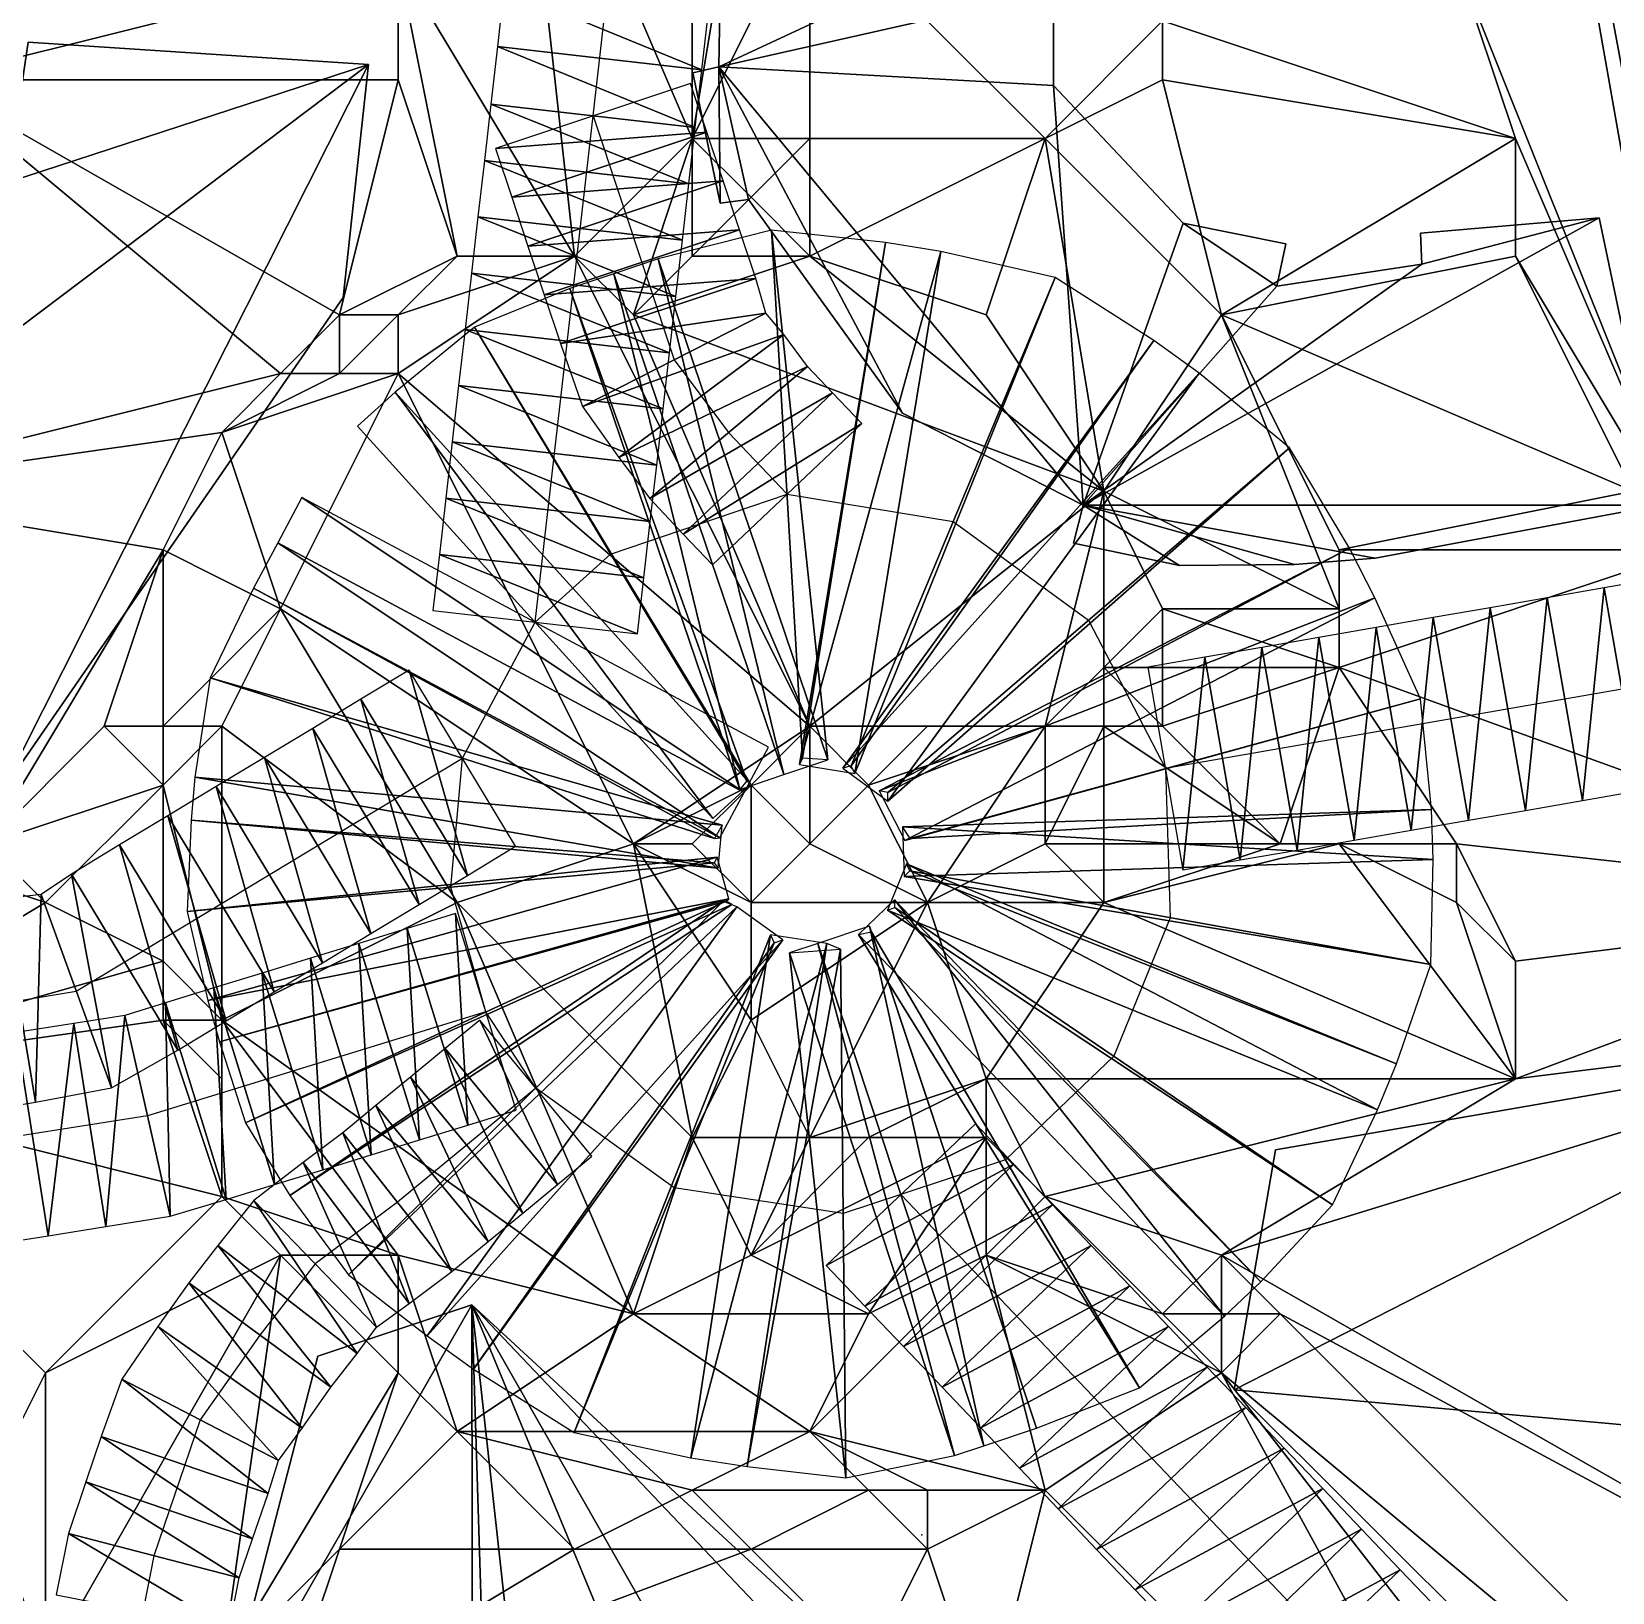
# Model space of a CAD drawing. Header units: metres. Extents: x -1103 to 901, y -902 to 905.
# Drawn here: x -686.5 to -632.7, y 354.5 to 407.6 of the extents above; entities that cross this region are included whole.
import ezdxf

# ---------------------------------------------------------------- set-up
doc = ezdxf.new("R2010")
doc.units = ezdxf.units.M
for name, color, linetype in [('OSM_BUILDING_FOOTPRINTS', 7, 'CONTINUOUS'), ('OSM_BUILDING_ROOFS', 1, 'CONTINUOUS'), ('OSM_BUILDING_WALLS', 8, 'CONTINUOUS'), ('OSM_ROAD_AXES', 2, 'CONTINUOUS'), ('OSM_ROAD_SURFACE', 9, 'CONTINUOUS'), ('OSM_TERRAIN', 3, 'CONTINUOUS'), ('OSM_TREES', 3, 'CONTINUOUS')]:
    doc.layers.add(name, color=color, linetype=linetype)

msp = doc.modelspace()

# ---------------------------------------------------------------- linework, layer by layer
at = {"layer": 'OSM_BUILDING_FOOTPRINTS'}
msp.add_polyline3d([(-651.71, 409.013, 13.197), (-651.71, 405.806, 13.197), (-651.71, 405.806, 13.197), (-647.3, 401.117, 13.197), (-643.807, 400.42, 13.197), (-644.116, 398.971, 13.197), (-639.186, 399.723, 13.197), (-639.23, 400.774, 13.197), (-633.151, 401.305, 13.197), (-631.095, 391.518, 13.197), (-640.767, 389.715, 13.197), (-643.519, 389.505, 13.197), (-647.432, 389.472, 13.197), (-651.036, 390.235, 13.197), (-650.704, 391.518, 13.197), (-656.85, 394.658, 13.197), (-662.09, 401.924, 13.197), (-663.051, 401.802, 13.197), (-663.98, 406.237, 13.197), (-663.096, 406.436, 13.197), (-663.04, 409.776, 13.197)], dxfattribs=at)
for points in [[(-686.585, 407.276, 11.637), (-675.012, 406.513, 11.637), (-675.874, 398.595, 11.637), (-687.469, 381.796, 11.637), (-694.477, 391.838, 11.637), (-687.292, 402.499, 11.637), (-686.585, 407.276, 11.637)], [(-644.16, 369.588, 14.682), (-622.075, 373.414, 14.682), (-619.93, 361.249, 14.682), (-628.032, 359.845, 14.682), (-616.58, 348.432, 14.682), (-624.594, 340.503, 14.682), (-627.988, 343.887, 14.682), (-630.74, 341.233, 14.682), (-635.118, 345.734, 14.682), (-632.432, 348.31, 14.682), (-645.564, 361.415, 14.682), (-644.16, 369.588, 14.682)], [(-676.735, 362.565, 12.139), (-671.496, 364.312, 12.139), (-658.397, 352.214, 12.139), (-659.326, 351.495, 12.139), (-662.476, 348.476, 12.139), (-664.344, 346.983, 12.139), (-670.07, 351.351, 12.139), (-671.054, 350.079, 12.139), (-671.474, 347.281, 12.139), (-680.228, 349.084, 12.139), (-676.735, 362.565, 12.139)]]:
    msp.add_polyline3d(points, close=True, dxfattribs=at)
at = {"layer": 'OSM_BUILDING_ROOFS'}
for points in [[(-635.583, 423.622, 53.062), (-592.141, 402.599, 53.062), (-597.348, 430.634, 53.062)], [(-635.583, 423.622, 53.062), (-630.376, 395.587, 53.062), (-592.141, 402.599, 53.062)], [(-642.303, 416.124, 34.397), (-663.04, 409.776, 34.397), (-663.096, 406.436, 34.397)], [(-651.71, 409.013, 34.397), (-642.303, 416.124, 34.397), (-663.096, 406.436, 34.397)], [(-663.096, 406.436, 34.397), (-651.71, 405.806, 34.397), (-651.71, 409.013, 34.397)], [(-675.012, 406.513, 16.837), (-686.585, 407.276, 16.837), (-687.292, 402.499, 16.837)], [(-675.012, 406.513, 16.837), (-687.292, 402.499, 16.837), (-694.477, 391.838, 16.837)], [(-675.012, 406.513, 16.837), (-694.477, 391.838, 16.837), (-687.469, 381.796, 16.837)], [(-675.012, 406.513, 16.837), (-687.469, 381.796, 16.837), (-675.874, 398.595, 16.837)], [(-663.096, 406.436, 34.397), (-663.98, 406.237, 34.397), (-663.051, 401.802, 34.397)], [(-663.096, 406.436, 34.397), (-663.051, 401.802, 34.397), (-662.09, 401.924, 34.397)], [(-663.096, 406.436, 34.397), (-662.09, 401.924, 34.397), (-656.85, 394.658, 34.397)], [(-663.096, 406.436, 34.397), (-656.85, 394.658, 34.397), (-650.704, 391.518, 34.397)], [(-663.096, 406.436, 34.397), (-650.704, 391.518, 34.397), (-651.71, 405.806, 34.397)], [(-650.704, 391.518, 34.397), (-647.3, 401.117, 34.397), (-651.71, 405.806, 34.397)], [(-650.704, 391.518, 34.397), (-631.095, 391.518, 34.397), (-633.151, 401.305, 34.397)], [(-650.704, 391.518, 34.397), (-633.151, 401.305, 34.397), (-639.186, 399.723, 34.397)], [(-650.704, 391.518, 34.397), (-644.116, 398.971, 34.397), (-647.3, 401.117, 34.397)], [(-644.116, 398.971, 34.397), (-643.807, 400.42, 34.397), (-647.3, 401.117, 34.397)], [(-633.151, 401.305, 34.397), (-639.23, 400.774, 34.397), (-639.186, 399.723, 34.397)], [(-650.704, 391.518, 34.397), (-639.186, 399.723, 34.397), (-644.116, 398.971, 34.397)], [(-650.704, 391.518, 34.397), (-651.036, 390.235, 34.397), (-647.432, 389.472, 34.397)], [(-650.704, 391.518, 34.397), (-647.432, 389.472, 34.397), (-643.519, 389.505, 34.397)], [(-650.704, 391.518, 34.397), (-643.519, 389.505, 34.397), (-640.767, 389.715, 34.397)], [(-650.704, 391.518, 34.397), (-640.767, 389.715, 34.397), (-631.095, 391.518, 34.397)], [(-622.075, 373.414, 24.682), (-644.16, 369.588, 24.682), (-645.564, 361.415, 24.682)], [(-628.032, 359.845, 24.682), (-622.075, 373.414, 24.682), (-645.564, 361.415, 24.682)], [(-671.496, 364.312, 20.539), (-676.735, 362.565, 20.539), (-680.228, 349.084, 20.539)], [(-671.496, 364.312, 20.539), (-680.228, 349.084, 20.539), (-671.474, 347.281, 20.539)], [(-671.496, 364.312, 20.539), (-671.474, 347.281, 20.539), (-671.054, 350.079, 20.539)], [(-671.496, 364.312, 20.539), (-671.054, 350.079, 20.539), (-670.07, 351.351, 20.539)], [(-671.496, 364.312, 20.539), (-670.07, 351.351, 20.539), (-664.344, 346.983, 20.539)], [(-671.496, 364.312, 20.539), (-664.344, 346.983, 20.539), (-662.476, 348.476, 20.539)], [(-671.496, 364.312, 20.539), (-662.476, 348.476, 20.539), (-659.326, 351.495, 20.539)], [(-671.496, 364.312, 20.539), (-659.326, 351.495, 20.539), (-658.397, 352.214, 20.539)], [(-628.032, 359.845, 24.682), (-645.564, 361.415, 24.682), (-632.432, 348.31, 24.682)]]:
    msp.add_3dface(points, dxfattribs=at)
at = {"layer": 'OSM_BUILDING_WALLS'}
for points in [[(-635.583, 423.622, 15.862), (-630.376, 395.587, 15.862), (-630.376, 395.587, 53.062)], [(-635.583, 423.622, 15.862), (-630.376, 395.587, 53.062), (-635.583, 423.622, 53.062)], [(-663.04, 409.776, 13.197), (-663.096, 406.436, 13.197), (-663.096, 406.436, 34.397)], [(-663.04, 409.776, 13.197), (-663.096, 406.436, 34.397), (-663.04, 409.776, 34.397)], [(-651.71, 405.806, 13.197), (-651.71, 409.013, 13.197), (-651.71, 409.013, 34.397)], [(-651.71, 405.806, 13.197), (-651.71, 409.013, 34.397), (-651.71, 405.806, 34.397)], [(-675.012, 406.513, 11.637), (-686.585, 407.276, 11.637), (-686.585, 407.276, 16.837)], [(-675.012, 406.513, 11.637), (-686.585, 407.276, 16.837), (-675.012, 406.513, 16.837)], [(-675.874, 398.595, 11.637), (-675.012, 406.513, 11.637), (-675.012, 406.513, 16.837)], [(-675.874, 398.595, 11.637), (-675.012, 406.513, 16.837), (-675.874, 398.595, 16.837)], [(-663.096, 406.436, 13.197), (-663.98, 406.237, 13.197), (-663.98, 406.237, 34.397)], [(-663.096, 406.436, 13.197), (-663.98, 406.237, 34.397), (-663.096, 406.436, 34.397)], [(-663.98, 406.237, 13.197), (-663.051, 401.802, 13.197), (-663.051, 401.802, 34.397)], [(-663.98, 406.237, 13.197), (-663.051, 401.802, 34.397), (-663.98, 406.237, 34.397)], [(-647.3, 401.117, 13.197), (-651.71, 405.806, 13.197), (-651.71, 405.806, 34.397)], [(-647.3, 401.117, 13.197), (-651.71, 405.806, 34.397), (-647.3, 401.117, 34.397)], [(-663.051, 401.802, 13.197), (-662.09, 401.924, 13.197), (-662.09, 401.924, 34.397)], [(-663.051, 401.802, 13.197), (-662.09, 401.924, 34.397), (-663.051, 401.802, 34.397)], [(-662.09, 401.924, 13.197), (-656.85, 394.658, 13.197), (-656.85, 394.658, 34.397)], [(-662.09, 401.924, 13.197), (-656.85, 394.658, 34.397), (-662.09, 401.924, 34.397)], [(-643.807, 400.42, 13.197), (-647.3, 401.117, 13.197), (-647.3, 401.117, 34.397)], [(-643.807, 400.42, 13.197), (-647.3, 401.117, 34.397), (-643.807, 400.42, 34.397)], [(-633.151, 401.305, 13.197), (-639.23, 400.774, 13.197), (-639.23, 400.774, 34.397)], [(-633.151, 401.305, 13.197), (-639.23, 400.774, 34.397), (-633.151, 401.305, 34.397)], [(-631.095, 391.518, 13.197), (-633.151, 401.305, 13.197), (-633.151, 401.305, 34.397)], [(-631.095, 391.518, 13.197), (-633.151, 401.305, 34.397), (-631.095, 391.518, 34.397)], [(-639.23, 400.774, 13.197), (-639.186, 399.723, 13.197), (-639.186, 399.723, 34.397)], [(-639.23, 400.774, 13.197), (-639.186, 399.723, 34.397), (-639.23, 400.774, 34.397)], [(-644.116, 398.971, 13.197), (-643.807, 400.42, 13.197), (-643.807, 400.42, 34.397)], [(-644.116, 398.971, 13.197), (-643.807, 400.42, 34.397), (-644.116, 398.971, 34.397)], [(-639.186, 399.723, 13.197), (-644.116, 398.971, 13.197), (-644.116, 398.971, 34.397)], [(-639.186, 399.723, 13.197), (-644.116, 398.971, 34.397), (-639.186, 399.723, 34.397)], [(-687.469, 381.796, 11.637), (-675.874, 398.595, 11.637), (-675.874, 398.595, 16.837)], [(-687.469, 381.796, 11.637), (-675.874, 398.595, 16.837), (-687.469, 381.796, 16.837)], [(-656.85, 394.658, 13.197), (-650.704, 391.518, 13.197), (-650.704, 391.518, 34.397)], [(-656.85, 394.658, 13.197), (-650.704, 391.518, 34.397), (-656.85, 394.658, 34.397)], [(-650.704, 391.518, 13.197), (-651.036, 390.235, 13.197), (-651.036, 390.235, 34.397)], [(-650.704, 391.518, 13.197), (-651.036, 390.235, 34.397), (-650.704, 391.518, 34.397)], [(-640.767, 389.715, 13.197), (-631.095, 391.518, 13.197), (-631.095, 391.518, 34.397)], [(-640.767, 389.715, 13.197), (-631.095, 391.518, 34.397), (-640.767, 389.715, 34.397)], [(-651.036, 390.235, 13.197), (-647.432, 389.472, 13.197), (-647.432, 389.472, 34.397)], [(-651.036, 390.235, 13.197), (-647.432, 389.472, 34.397), (-651.036, 390.235, 34.397)], [(-647.432, 389.472, 13.197), (-643.519, 389.505, 13.197), (-643.519, 389.505, 34.397)], [(-647.432, 389.472, 13.197), (-643.519, 389.505, 34.397), (-647.432, 389.472, 34.397)], [(-643.519, 389.505, 13.197), (-640.767, 389.715, 13.197), (-640.767, 389.715, 34.397)], [(-643.519, 389.505, 13.197), (-640.767, 389.715, 34.397), (-643.519, 389.505, 34.397)], [(-622.075, 373.414, 14.682), (-644.16, 369.588, 14.682), (-644.16, 369.588, 24.682)], [(-622.075, 373.414, 14.682), (-644.16, 369.588, 24.682), (-622.075, 373.414, 24.682)], [(-644.16, 369.588, 14.682), (-645.564, 361.415, 14.682), (-645.564, 361.415, 24.682)], [(-644.16, 369.588, 14.682), (-645.564, 361.415, 24.682), (-644.16, 369.588, 24.682)], [(-671.496, 364.312, 12.139), (-676.735, 362.565, 12.139), (-676.735, 362.565, 20.539)], [(-671.496, 364.312, 12.139), (-676.735, 362.565, 20.539), (-671.496, 364.312, 20.539)], [(-658.397, 352.214, 12.139), (-671.496, 364.312, 12.139), (-671.496, 364.312, 20.539)], [(-658.397, 352.214, 12.139), (-671.496, 364.312, 20.539), (-658.397, 352.214, 20.539)], [(-676.735, 362.565, 12.139), (-680.228, 349.084, 12.139), (-680.228, 349.084, 20.539)], [(-676.735, 362.565, 12.139), (-680.228, 349.084, 20.539), (-676.735, 362.565, 20.539)], [(-645.564, 361.415, 14.682), (-632.432, 348.31, 14.682), (-632.432, 348.31, 24.682)], [(-645.564, 361.415, 14.682), (-632.432, 348.31, 24.682), (-645.564, 361.415, 24.682)]]:
    msp.add_3dface(points, dxfattribs=at)
at = {"layer": 'OSM_ROAD_AXES'}
for points in [[(-667.373, 404.766, 15.29), (-662.433, 448.073, 16.129), (-657.537, 490.905, 16.972)], [(-457.418, 416.977, 14.011), (-462.193, 414.766, 14.188), (-541.139, 401.118, 17.827), (-647.907, 382.56, 17.765)], [(-669.341, 387.536, 15.357), (-667.373, 404.766, 15.29)], [(-667.373, 404.766, 15.29), (-664.61, 396.472, 15.548), (-662.764, 393.995, 15.593), (-660.774, 391.893, 15.654)], [(-669.341, 387.536, 15.357), (-666.776, 389.858, 15.414), (-660.774, 391.893, 15.654), (-655.126, 390.965, 15.953), (-650.516, 387.614, 16.391), (-647.907, 382.56, 17.765), (-647.741, 377.484, 17.264), (-649.665, 372.773, 17.412), (-653.346, 369.245, 16.897), (-656.905, 368.061, 16.709), (-658.861, 367.42, 16.693), (-664.609, 368.293, 16.604), (-669.318, 371.689, 15.857), (-671.021, 374.276, 15.641), (-672.215, 378.523, 15.418), (-671.817, 382.913, 15.386), (-669.341, 387.536, 15.357)], [(-925.567, 329.097, 16.172), (-911.186, 336.705, 16.479), (-824.524, 351.824, 14.158), (-684.949, 374.984, 13.7), (-671.817, 382.913, 15.386)], [(-671.021, 374.276, 15.641), (-682.528, 370.737, 13.989), (-823.795, 348.496, 14.019), (-900.243, 333.498, 16.967), (-914.856, 318.856, 16.668)], [(-669.318, 371.689, 15.857), (-674.027, 367.807, 15.607), (-676.824, 365.706, 14.908), (-678.703, 363.284, 14.573), (-680.737, 360.397, 14.422), (-682.317, 355.774, 14.185), (-693.945, 296.531, 13.883), (-703.606, 254.474, 17.035), (-705.286, 228.585, 18.562)], [(-546.532, 257.451, 11.098), (-563.577, 274.537, 13.913), (-581.263, 292.253, 16.459), (-633.261, 343.223, 16.981), (-656.905, 368.061, 16.709)]]:
    msp.add_polyline3d(points, dxfattribs=at)
at = {"layer": 'OSM_ROAD_SURFACE'}
for points in [[(-663.671, 406.338, 15.313), (-670.402, 409.1, 15.113), (-670.626, 407.131, 15.031)], [(-663.671, 406.338, 15.313), (-663.447, 408.306, 15.379), (-670.402, 409.1, 15.113)], [(-663.896, 404.369, 15.263), (-670.626, 407.131, 15.031), (-670.851, 405.163, 14.948)], [(-663.896, 404.369, 15.263), (-663.671, 406.338, 15.313), (-670.626, 407.131, 15.031)], [(-670.694, 403.66, 14.996), (-663.5, 404.214, 15.454), (-664.053, 405.872, 15.246)], [(-664.115, 402.455, 15.459), (-670.851, 405.163, 14.948), (-671.069, 403.249, 14.978)], [(-664.115, 402.455, 15.459), (-663.896, 404.369, 15.263), (-670.851, 405.163, 14.948)], [(-670.694, 403.66, 14.996), (-670.141, 402.001, 15.111), (-663.5, 404.214, 15.454)], [(-670.141, 402.001, 15.111), (-662.947, 402.555, 15.603), (-663.5, 404.214, 15.454)], [(-664.333, 400.54, 15.723), (-671.069, 403.249, 14.978), (-671.288, 401.334, 15.031)], [(-664.333, 400.54, 15.723), (-664.115, 402.455, 15.459), (-671.069, 403.249, 14.978)], [(-670.141, 402.001, 15.111), (-669.588, 400.342, 15.227), (-662.947, 402.555, 15.603)], [(-669.588, 400.342, 15.227), (-662.395, 400.896, 15.884), (-662.947, 402.555, 15.603)], [(-664.552, 398.626, 15.678), (-671.288, 401.334, 15.031), (-671.507, 399.42, 15.021)], [(-664.552, 398.626, 15.678), (-664.333, 400.54, 15.723), (-671.288, 401.334, 15.031)], [(-669.588, 400.342, 15.227), (-669.036, 398.683, 15.387), (-662.395, 400.896, 15.884)], [(-669.036, 398.683, 15.387), (-661.842, 399.237, 15.822), (-662.395, 400.896, 15.884)], [(-659.385, 382.861, 16.071), (-661.303, 400.878, 15.885), (-665.164, 399.908, 15.525)], [(-659.385, 382.861, 16.071), (-660.245, 382.909, 15.694), (-661.303, 400.878, 15.885)], [(-660.245, 382.909, 15.694), (-657.431, 400.465, 16.229), (-661.303, 400.878, 15.885)], [(-660.245, 382.909, 15.694), (-660.352, 382.703, 15.713), (-657.431, 400.465, 16.229)], [(-660.352, 382.703, 15.713), (-655.548, 400.155, 16.377), (-657.431, 400.465, 16.229)], [(-660.352, 382.703, 15.713), (-658.469, 382.393, 16.649), (-655.548, 400.155, 16.377)], [(-658.469, 382.393, 16.649), (-651.66, 399.271, 16.718), (-655.548, 400.155, 16.377)], [(-660.885, 382.352, 15.702), (-665.164, 399.908, 15.525), (-666.665, 399.399, 15.454)], [(-660.885, 382.352, 15.702), (-659.385, 382.861, 16.071), (-665.164, 399.908, 15.525)], [(-664.77, 396.711, 15.595), (-671.507, 399.42, 15.021), (-671.725, 397.505, 15.374)], [(-664.77, 396.711, 15.595), (-664.552, 398.626, 15.678), (-671.507, 399.42, 15.021)], [(-669.036, 398.683, 15.387), (-668.483, 397.024, 15.402), (-661.842, 399.237, 15.822)], [(-668.483, 397.024, 15.402), (-661.491, 398.06, 15.814), (-661.842, 399.237, 15.822)], [(-662.386, 381.844, 15.597), (-666.665, 399.399, 15.454), (-668.165, 398.891, 15.393)], [(-662.386, 381.844, 15.597), (-660.885, 382.352, 15.702), (-666.665, 399.399, 15.454)], [(-658.469, 382.393, 16.649), (-658.591, 382.658, 16.516), (-651.66, 399.271, 16.718)], [(-658.591, 382.658, 16.516), (-648.297, 397.127, 16.82), (-651.66, 399.271, 16.718)], [(-662.145, 382.141, 15.58), (-668.165, 398.891, 15.393), (-671.407, 397.576, 15.376)], [(-662.145, 382.141, 15.58), (-662.386, 381.844, 15.597), (-668.165, 398.891, 15.393)], [(-668.483, 397.024, 15.402), (-667.729, 394.883, 15.423), (-661.491, 398.06, 15.814)], [(-667.729, 394.883, 15.423), (-660.88, 397.325, 15.83), (-661.491, 398.06, 15.814)], [(-662.017, 382.026, 15.615), (-671.407, 397.576, 15.376), (-674.1, 395.368, 15.37)], [(-664.989, 394.797, 15.503), (-671.725, 397.505, 15.374), (-671.944, 395.591, 15.385)], [(-664.989, 394.797, 15.503), (-664.77, 396.711, 15.595), (-671.725, 397.505, 15.374)], [(-662.017, 382.026, 15.615), (-662.145, 382.141, 15.58), (-671.407, 397.576, 15.376)], [(-667.729, 394.883, 15.423), (-666.493, 393.142, 15.444), (-660.88, 397.325, 15.83)], [(-666.493, 393.142, 15.444), (-660.081, 396.242, 15.85), (-660.88, 397.325, 15.83)], [(-658.591, 382.658, 16.516), (-658.881, 382.568, 16.394), (-648.297, 397.127, 16.82)], [(-658.881, 382.568, 16.394), (-646.761, 396.01, 16.876), (-648.297, 397.127, 16.82)], [(-666.493, 393.142, 15.444), (-665.447, 391.747, 15.462), (-660.081, 396.242, 15.85)], [(-665.447, 391.747, 15.462), (-659.228, 395.351, 15.877), (-660.081, 396.242, 15.85)], [(-658.881, 382.568, 16.394), (-657.345, 381.451, 17.027), (-646.761, 396.01, 16.876)], [(-657.345, 381.451, 17.027), (-643.688, 393.477, 17.117), (-646.761, 396.01, 16.876)], [(-663.299, 380.865, 15.341), (-674.1, 395.368, 15.37), (-675.382, 394.207, 15.223)], [(-663.299, 380.865, 15.341), (-662.017, 382.026, 15.615), (-674.1, 395.368, 15.37)], [(-665.208, 392.882, 15.456), (-671.944, 395.591, 15.385), (-672.162, 393.676, 15.387)], [(-665.208, 392.882, 15.456), (-664.989, 394.797, 15.503), (-671.944, 395.591, 15.385)], [(-665.447, 391.747, 15.462), (-664.31, 390.537, 15.479), (-659.228, 395.351, 15.877)], [(-664.31, 390.537, 15.479), (-658.233, 394.3, 15.907), (-659.228, 395.351, 15.877)], [(-664.31, 390.537, 15.479), (-663.315, 389.487, 15.494), (-658.233, 394.3, 15.907)], [(-665.426, 390.968, 15.467), (-672.162, 393.676, 15.387), (-672.381, 391.762, 15.385)], [(-665.426, 390.968, 15.467), (-665.208, 392.882, 15.456), (-672.162, 393.676, 15.387)], [(-657.345, 381.451, 17.027), (-657.344, 381.75, 16.984), (-643.688, 393.477, 17.117)], [(-657.344, 381.75, 16.984), (-641.649, 390.057, 17.174), (-643.688, 393.477, 17.117)], [(-662.232, 381.746, 15.557), (-677.274, 391.785, 15.021), (-678.1, 390.245, 15.016)], [(-662.232, 381.746, 15.557), (-661.407, 383.287, 15.528), (-677.274, 391.785, 15.021)], [(-665.645, 389.053, 15.478), (-672.381, 391.762, 15.385), (-672.6, 389.848, 15.397)], [(-665.645, 389.053, 15.478), (-665.426, 390.968, 15.467), (-672.381, 391.762, 15.385)], [(-663.058, 380.205, 15.323), (-678.1, 390.245, 15.016), (-678.925, 388.704, 15.004)], [(-663.058, 380.205, 15.323), (-662.232, 381.746, 15.557), (-678.1, 390.245, 15.016)], [(-665.863, 387.139, 15.467), (-672.6, 389.848, 15.397), (-672.818, 387.933, 15.409)], [(-665.863, 387.139, 15.467), (-665.645, 389.053, 15.478), (-672.6, 389.848, 15.397)], [(-657.344, 381.75, 16.984), (-657.644, 381.801, 16.986), (-641.649, 390.057, 17.174)], [(-657.644, 381.801, 16.986), (-640.78, 388.373, 17.574), (-641.649, 390.057, 17.174)], [(-631.036, 389.045, 17.921), (-632.977, 388.707, 17.929), (-631.778, 381.811, 17.96)], [(-663.242, 380.179, 15.275), (-678.925, 388.704, 15.004), (-680.391, 385.647, 14.937)], [(-663.242, 380.179, 15.275), (-663.058, 380.205, 15.323), (-678.925, 388.704, 15.004)], [(-657.644, 381.801, 16.986), (-656.774, 380.116, 17.199), (-640.78, 388.373, 17.574)], [(-656.774, 380.116, 17.199), (-639.227, 384.937, 17.969), (-640.78, 388.373, 17.574)], [(-634.918, 388.37, 17.936), (-636.859, 388.033, 17.883), (-635.661, 381.136, 17.991)], [(-634.918, 388.37, 17.936), (-635.661, 381.136, 17.991), (-633.719, 381.473, 17.976)], [(-632.977, 388.707, 17.929), (-634.918, 388.37, 17.936), (-633.719, 381.473, 17.976)], [(-632.977, 388.707, 17.929), (-633.719, 381.473, 17.976), (-631.778, 381.811, 17.96)], [(-638.801, 387.695, 17.831), (-640.742, 387.358, 17.779), (-639.543, 380.461, 17.985)], [(-638.801, 387.695, 17.831), (-639.543, 380.461, 17.985), (-637.602, 380.799, 18.007)], [(-636.859, 388.033, 17.883), (-638.801, 387.695, 17.831), (-637.602, 380.799, 18.007)], [(-636.859, 388.033, 17.883), (-637.602, 380.799, 18.007), (-635.661, 381.136, 17.991)], [(-640.742, 387.358, 17.779), (-642.683, 387.02, 17.51), (-641.484, 380.124, 17.935)], [(-640.742, 387.358, 17.779), (-641.484, 380.124, 17.935), (-639.543, 380.461, 17.985)], [(-644.624, 386.683, 17.519), (-646.565, 386.346, 17.648), (-645.367, 379.449, 17.636)], [(-644.624, 386.683, 17.519), (-645.367, 379.449, 17.636), (-643.425, 379.786, 17.501)], [(-642.683, 387.02, 17.51), (-644.624, 386.683, 17.519), (-643.425, 379.786, 17.501)], [(-642.683, 387.02, 17.51), (-643.425, 379.786, 17.501), (-641.484, 380.124, 17.935)], [(-646.565, 386.346, 17.648), (-648.507, 386.008, 17.466), (-647.308, 379.111, 17.598)], [(-646.565, 386.346, 17.648), (-647.308, 379.111, 17.598), (-645.367, 379.449, 17.636)], [(-662.986, 380.638, 15.347), (-680.391, 385.647, 14.937), (-680.913, 382.262, 14.637)], [(-662.986, 380.638, 15.347), (-663.242, 380.179, 15.275), (-680.391, 385.647, 14.937)], [(-671.649, 378.926, 15.463), (-673.626, 385.91, 15.425), (-675.267, 384.918, 15.438)], [(-671.649, 378.926, 15.463), (-670.008, 379.917, 15.448), (-673.626, 385.91, 15.425)], [(-673.291, 377.935, 15.41), (-675.267, 384.918, 15.438), (-676.909, 383.927, 15.313)], [(-673.291, 377.935, 15.41), (-671.649, 378.926, 15.463), (-675.267, 384.918, 15.438)], [(-656.774, 380.116, 17.199), (-656.588, 380.182, 17.185), (-639.227, 384.937, 17.969)], [(-656.588, 380.182, 17.185), (-638.857, 381.162, 18.008), (-639.227, 384.937, 17.969)], [(-674.932, 376.944, 15.345), (-676.909, 383.927, 15.313), (-678.55, 382.936, 15.096)], [(-674.932, 376.944, 15.345), (-673.291, 377.935, 15.41), (-676.909, 383.927, 15.313)], [(-676.573, 375.953, 15.279), (-678.55, 382.936, 15.096), (-680.192, 381.945, 14.955)], [(-676.573, 375.953, 15.279), (-674.932, 376.944, 15.345), (-678.55, 382.936, 15.096)], [(-678.215, 374.961, 15.214), (-680.192, 381.945, 14.955), (-681.833, 380.954, 14.227)], [(-663.119, 379.174, 15.293), (-680.913, 382.262, 14.637), (-681.045, 380.799, 14.598)], [(-663.119, 379.174, 15.293), (-662.986, 380.638, 15.347), (-680.913, 382.262, 14.637)], [(-678.215, 374.961, 15.214), (-676.573, 375.953, 15.279), (-680.192, 381.945, 14.955)], [(-679.856, 373.97, 15.151), (-681.833, 380.954, 14.227), (-683.475, 379.962, 13.976)], [(-679.856, 373.97, 15.151), (-678.215, 374.961, 15.214), (-681.833, 380.954, 14.227)], [(-663.253, 379.349, 15.261), (-681.045, 380.799, 14.598), (-681.177, 377.697, 14.512)], [(-663.253, 379.349, 15.261), (-663.119, 379.174, 15.293), (-681.045, 380.799, 14.598)], [(-656.588, 380.182, 17.185), (-656.847, 380.574, 17.137), (-638.857, 381.162, 18.008)], [(-656.847, 380.574, 17.137), (-638.802, 379.47, 17.782), (-638.857, 381.162, 18.008)], [(-656.847, 380.574, 17.137), (-656.792, 378.882, 17.242), (-638.802, 379.47, 17.782)], [(-681.498, 372.979, 14.166), (-683.475, 379.962, 13.976), (-685.116, 378.971, 13.828)], [(-681.498, 372.979, 14.166), (-679.856, 373.97, 15.151), (-683.475, 379.962, 13.976)], [(-663.153, 379.543, 15.289), (-663.253, 379.349, 15.261), (-681.177, 377.697, 14.512)], [(-663.153, 379.543, 15.289), (-681.177, 377.697, 14.512), (-680.481, 374.672, 14.838)], [(-662.755, 378.128, 15.615), (-663.153, 379.543, 15.289), (-680.481, 374.672, 14.838)], [(-656.715, 379.315, 17.29), (-657.356, 377.745, 17.121), (-640.691, 370.941, 17.506)], [(-656.792, 378.882, 17.242), (-638.883, 375.893, 17.456), (-638.802, 379.47, 17.782)], [(-656.792, 378.882, 17.242), (-656.6, 379.074, 17.318), (-638.883, 375.893, 17.456)], [(-656.6, 379.074, 17.318), (-656.715, 379.315, 17.29), (-640.05, 372.512, 17.504)], [(-656.715, 379.315, 17.29), (-640.691, 370.941, 17.506), (-640.05, 372.512, 17.504)], [(-656.6, 379.074, 17.318), (-640.05, 372.512, 17.504), (-638.883, 375.893, 17.456)], [(-683.748, 371.696, 13.988), (-685.116, 378.971, 13.828), (-686.149, 378.272, 13.716)], [(-683.748, 371.696, 13.988), (-681.498, 372.979, 14.166), (-685.116, 378.971, 13.828)], [(-688.307, 370.879, 13.716), (-686.341, 371.205, 13.833), (-687.487, 378.111, 13.596)], [(-686.341, 371.205, 13.833), (-686.149, 378.272, 13.716), (-687.487, 378.111, 13.596)], [(-686.341, 371.205, 13.833), (-683.748, 371.696, 13.988), (-686.149, 378.272, 13.716)], [(-662.755, 378.128, 15.615), (-680.481, 374.672, 14.838), (-680.083, 373.256, 14.831)], [(-662.848, 378.044, 15.65), (-662.755, 378.128, 15.615), (-680.083, 373.256, 14.831)], [(-662.848, 378.044, 15.65), (-680.083, 373.256, 14.831), (-679.194, 370.508, 14.799)], [(-662.651, 377.929, 15.662), (-662.848, 378.044, 15.65), (-679.194, 370.508, 14.799)], [(-662.948, 378.046, 15.661), (-662.651, 377.929, 15.662), (-677.689, 368.036, 14.841)], [(-662.948, 378.046, 15.661), (-677.689, 368.036, 14.841), (-675.689, 365.331, 15.13)], [(-662.485, 377.857, 15.664), (-662.948, 378.046, 15.661), (-675.689, 365.331, 15.13)], [(-657.119, 378.094, 17.119), (-658.346, 376.918, 17.049), (-645.891, 363.923, 17.037)], [(-657.106, 377.834, 17.174), (-657.119, 378.094, 17.119), (-644.664, 365.099, 17.339)], [(-657.119, 378.094, 17.119), (-645.891, 363.923, 17.037), (-644.664, 365.099, 17.339)], [(-662.651, 377.929, 15.662), (-679.194, 370.508, 14.799), (-677.689, 368.036, 14.841)], [(-662.485, 377.857, 15.664), (-675.689, 365.331, 15.13), (-673.012, 363.256, 15.474)], [(-672.05, 377.622, 15.484), (-673.693, 377.116, 15.403), (-671.636, 370.425, 15.816)], [(-660.916, 376.726, 16.288), (-662.485, 377.857, 15.664), (-673.012, 363.256, 15.474)], [(-672.05, 377.622, 15.484), (-671.636, 370.425, 15.816), (-669.992, 370.931, 15.898)], [(-657.356, 377.745, 17.121), (-657.106, 377.834, 17.174), (-642.223, 367.711, 17.389)], [(-657.356, 377.745, 17.121), (-642.223, 367.711, 17.389), (-640.691, 370.941, 17.506)], [(-657.106, 377.834, 17.174), (-644.664, 365.099, 17.339), (-642.223, 367.711, 17.389)], [(-673.693, 377.116, 15.403), (-675.337, 376.611, 15.33), (-673.28, 369.92, 15.735)], [(-673.693, 377.116, 15.403), (-673.28, 369.92, 15.735), (-671.636, 370.425, 15.816)], [(-661.341, 376.9, 16.101), (-661.208, 376.626, 16.224), (-668.011, 359.961, 15.708)], [(-661.341, 376.9, 16.101), (-668.011, 359.961, 15.708), (-664.046, 359.104, 15.941)], [(-659.425, 376.609, 16.797), (-661.341, 376.9, 16.101), (-664.046, 359.104, 15.941)], [(-657.965, 377.193, 17.09), (-659.732, 376.606, 16.7), (-654.078, 359.517, 16.901)], [(-658.346, 376.918, 17.049), (-657.907, 377.003, 17.164), (-648.784, 361.486, 17.016)], [(-658.346, 376.918, 17.049), (-648.784, 361.486, 17.016), (-645.891, 363.923, 17.037)], [(-657.907, 377.003, 17.164), (-657.965, 377.193, 17.09), (-652.286, 360.113, 16.975)], [(-657.965, 377.193, 17.09), (-654.078, 359.517, 16.901), (-652.286, 360.113, 16.975)], [(-657.907, 377.003, 17.164), (-652.286, 360.113, 16.975), (-648.784, 361.486, 17.016)], [(-675.337, 376.611, 15.33), (-676.981, 376.105, 15.258), (-674.923, 369.414, 15.593)], [(-675.337, 376.611, 15.33), (-674.923, 369.414, 15.593), (-673.28, 369.92, 15.735)], [(-660.916, 376.726, 16.288), (-673.012, 363.256, 15.474), (-671.443, 362.125, 15.561)], [(-661.208, 376.626, 16.224), (-660.916, 376.726, 16.288), (-671.443, 362.125, 15.561)], [(-661.208, 376.626, 16.224), (-671.443, 362.125, 15.561), (-668.011, 359.961, 15.708)], [(-659.425, 376.609, 16.797), (-664.046, 359.104, 15.941), (-662.13, 358.813, 16.08)], [(-658.953, 376.419, 17.003), (-659.425, 376.609, 16.797), (-662.13, 358.813, 16.08)], [(-658.953, 376.419, 17.003), (-662.13, 358.813, 16.08), (-658.77, 358.42, 16.316)], [(-659.732, 376.606, 16.7), (-660.687, 376.293, 16.489), (-655.079, 359.189, 16.855)], [(-660.687, 376.293, 16.489), (-658.953, 376.419, 17.003), (-658.77, 358.42, 16.316)], [(-659.732, 376.606, 16.7), (-655.079, 359.189, 16.855), (-654.078, 359.517, 16.901)], [(-676.981, 376.105, 15.258), (-678.625, 375.599, 15.186), (-676.567, 368.909, 15.33)], [(-676.981, 376.105, 15.258), (-676.567, 368.909, 15.33), (-674.923, 369.414, 15.593)], [(-660.687, 376.293, 16.489), (-658.77, 358.42, 16.316), (-655.079, 359.189, 16.855)], [(-678.625, 375.599, 15.186), (-680.269, 375.094, 15.01), (-678.211, 368.403, 14.744)], [(-678.625, 375.599, 15.186), (-678.211, 368.403, 14.744), (-676.567, 368.909, 15.33)], [(-680.269, 375.094, 15.01), (-681.913, 374.588, 14.088), (-679.855, 367.898, 14.172)], [(-680.269, 375.094, 15.01), (-679.855, 367.898, 14.172), (-678.211, 368.403, 14.744)], [(-681.913, 374.588, 14.088), (-683.299, 374.151, 14.004), (-681.757, 367.323, 14.048)], [(-681.913, 374.588, 14.088), (-681.757, 367.323, 14.048), (-679.855, 367.898, 14.172)], [(-685.034, 373.886, 13.904), (-686.996, 373.577, 13.792), (-685.907, 366.662, 13.847)], [(-685.034, 373.886, 13.904), (-685.907, 366.662, 13.847), (-683.945, 366.971, 13.942)], [(-683.299, 374.151, 14.004), (-685.034, 373.886, 13.904), (-683.945, 366.971, 13.942)], [(-683.299, 374.151, 14.004), (-683.945, 366.971, 13.942), (-681.757, 367.323, 14.048)], [(-671.227, 374.003, 15.689), (-672.404, 373.033, 15.657), (-668.587, 368.403, 16.093)], [(-671.227, 374.003, 15.689), (-668.587, 368.403, 16.093), (-667.41, 369.374, 16.21)], [(-686.996, 373.577, 13.792), (-687.869, 366.353, 13.751), (-685.907, 366.662, 13.847)], [(-672.404, 373.033, 15.657), (-673.581, 372.063, 15.625), (-669.765, 367.433, 16.061)], [(-672.404, 373.033, 15.657), (-669.765, 367.433, 16.061), (-668.587, 368.403, 16.093)], [(-673.581, 372.063, 15.625), (-674.758, 371.092, 15.593), (-670.942, 366.462, 15.961)], [(-673.581, 372.063, 15.625), (-670.942, 366.462, 15.961), (-669.765, 367.433, 16.061)], [(-674.758, 371.092, 15.593), (-675.879, 370.167, 15.506), (-672.175, 365.447, 15.8)], [(-674.758, 371.092, 15.593), (-672.175, 365.447, 15.8), (-670.942, 366.462, 15.961)], [(-653.056, 369.095, 17.063), (-654.37, 370.475, 16.89), (-659.44, 365.648, 16.855)], [(-675.879, 370.167, 15.506), (-677.228, 369.155, 15.17), (-673.624, 364.358, 15.459)], [(-675.879, 370.167, 15.506), (-673.624, 364.358, 15.459), (-672.175, 365.447, 15.8)], [(-677.228, 369.155, 15.17), (-678.91, 367.862, 14.44), (-674.738, 363.549, 14.991)], [(-677.228, 369.155, 15.17), (-674.738, 363.549, 14.991), (-673.624, 364.358, 15.459)], [(-653.056, 369.095, 17.063), (-659.44, 365.648, 16.855), (-658.126, 364.268, 17)], [(-651.743, 367.715, 17.412), (-653.056, 369.095, 17.063), (-658.126, 364.268, 17)], [(-678.91, 367.862, 14.44), (-680.134, 366.334, 14.334), (-675.393, 362.656, 14.79)], [(-678.91, 367.862, 14.44), (-675.393, 362.656, 14.79), (-674.738, 363.549, 14.991)], [(-651.743, 367.715, 17.412), (-658.126, 364.268, 17), (-656.813, 362.888, 16.72)], [(-650.429, 366.335, 17.35), (-651.743, 367.715, 17.412), (-656.813, 362.888, 16.72)], [(-680.134, 366.334, 14.334), (-681.118, 365.064, 14.332), (-676.288, 361.504, 14.684)], [(-680.134, 366.334, 14.334), (-676.288, 361.504, 14.684), (-675.393, 362.656, 14.79)], [(-650.429, 366.335, 17.35), (-656.813, 362.888, 16.72), (-655.499, 361.508, 16.804)], [(-649.116, 364.955, 17.287), (-650.429, 366.335, 17.35), (-655.499, 361.508, 16.804)], [(-681.118, 365.064, 14.332), (-682.172, 363.568, 14.306), (-677.268, 360.112, 14.564)], [(-681.118, 365.064, 14.332), (-677.268, 360.112, 14.564), (-676.288, 361.504, 14.684)], [(-649.116, 364.955, 17.287), (-655.499, 361.508, 16.804), (-654.186, 360.129, 16.887)], [(-647.802, 363.575, 17.189), (-649.116, 364.955, 17.287), (-654.186, 360.129, 16.887)], [(-682.172, 363.568, 14.306), (-683.401, 361.776, 14.189), (-678.072, 359.019, 14.467)], [(-682.172, 363.568, 14.306), (-678.072, 359.019, 14.467), (-677.268, 360.112, 14.564)], [(-647.802, 363.575, 17.189), (-654.186, 360.129, 16.887), (-652.872, 358.749, 16.971)], [(-646.488, 362.195, 17.046), (-647.802, 363.575, 17.189), (-652.872, 358.749, 16.971)], [(-646.488, 362.195, 17.046), (-652.872, 358.749, 16.971), (-651.559, 357.369, 17.013)], [(-645.175, 360.815, 17.058), (-646.488, 362.195, 17.046), (-651.559, 357.369, 17.013)], [(-683.401, 361.776, 14.189), (-684.102, 359.827, 14.137), (-678.425, 357.886, 14.398)], [(-683.401, 361.776, 14.189), (-678.425, 357.886, 14.398), (-678.072, 359.019, 14.467)], [(-645.175, 360.815, 17.058), (-651.559, 357.369, 17.013), (-650.245, 355.989, 17.01)], [(-643.861, 359.435, 17.058), (-645.175, 360.815, 17.058), (-650.245, 355.989, 17.01)], [(-684.102, 359.827, 14.137), (-684.629, 358.286, 14.098), (-678.952, 356.345, 14.3)], [(-684.102, 359.827, 14.137), (-678.952, 356.345, 14.3), (-678.425, 357.886, 14.398)], [(-643.861, 359.435, 17.058), (-650.245, 355.989, 17.01), (-648.931, 354.609, 17.006)], [(-642.548, 358.055, 17.061), (-643.861, 359.435, 17.058), (-648.931, 354.609, 17.006)], [(-684.629, 358.286, 14.098), (-685.22, 356.533, 14.056), (-679.415, 355.016, 14.215)], [(-684.629, 358.286, 14.098), (-679.415, 355.016, 14.215), (-678.952, 356.345, 14.3)], [(-642.548, 358.055, 17.061), (-648.931, 354.609, 17.006), (-647.618, 353.229, 17.003)], [(-641.234, 356.676, 17.063), (-642.548, 358.055, 17.061), (-647.618, 353.229, 17.003)], [(-685.22, 356.533, 14.056), (-685.636, 354.441, 14.04), (-679.749, 353.286, 14.122)], [(-685.22, 356.533, 14.056), (-679.749, 353.286, 14.122), (-679.415, 355.016, 14.215)], [(-641.234, 356.676, 17.063), (-647.618, 353.229, 17.003), (-646.304, 351.849, 16.999)], [(-639.921, 355.296, 17.066), (-641.234, 356.676, 17.063), (-646.304, 351.849, 16.999)], [(-639.921, 355.296, 17.066), (-646.304, 351.849, 16.999), (-644.991, 350.469, 16.996)], [(-638.607, 353.916, 17.068), (-639.921, 355.296, 17.066), (-644.991, 350.469, 16.996)]]:
    msp.add_3dface(points, dxfattribs=at)
at = {"layer": 'OSM_TERRAIN'}
for points in [[(-630, 390, 17.863), (-598, 430, 17.979), (-636, 424, 17.891)], [(-630, 390, 17.863), (-636, 424, 17.891), (-638, 410, 17.021)], [(-668, 400, 15.337), (-670, 418, 15.319), (-674, 410, 14.396)], [(-668, 400, 15.337), (-664, 404, 15.173), (-670, 418, 15.319)], [(-664, 404, 15.173), (-664, 416, 15.32), (-670, 418, 15.319)], [(-664, 404, 15.173), (-660, 412, 17.021), (-662, 416, 15.694)], [(-664, 404, 15.173), (-662, 416, 15.694), (-664, 416, 15.32)], [(-660, 404, 17.021), (-660, 412, 17.021), (-664, 404, 15.173)], [(-660, 404, 17.021), (-652, 404, 17.021), (-660, 412, 17.021)], [(-660, 412, 17.021), (-652, 404, 17.021), (-648, 408, 16.932)], [(-690, 406, 13.573), (-674, 410, 14.396), (-692, 410, 14.449)], [(-690, 406, 13.573), (-674, 406, 13.902), (-674, 410, 14.396)], [(-674, 406, 13.902), (-672, 400, 14.967), (-674, 410, 14.396)], [(-672, 400, 14.967), (-668, 400, 15.337), (-674, 410, 14.396)], [(-636, 404, 17.367), (-638, 410, 17.021), (-648, 408, 16.932)], [(-636, 404, 17.367), (-630, 390, 17.863), (-638, 410, 17.021)], [(-652, 404, 17.021), (-648, 406, 16.71), (-648, 408, 16.932)], [(-648, 406, 16.71), (-636, 404, 17.367), (-648, 408, 16.932)], [(-694, 392, 13.712), (-678, 396, 13.712), (-690, 406, 13.573)], [(-678, 396, 13.712), (-676, 398, 13.752), (-690, 406, 13.573)], [(-690, 406, 13.573), (-676, 398, 13.752), (-674, 406, 13.902)], [(-676, 398, 13.752), (-672, 400, 14.967), (-674, 406, 13.902)], [(-652, 404, 17.021), (-646, 398, 16.996), (-648, 406, 16.71)], [(-646, 398, 16.996), (-636, 404, 17.367), (-648, 406, 16.71)], [(-668, 400, 15.337), (-666, 398, 15.506), (-664, 404, 15.173)], [(-666, 398, 15.506), (-664, 400, 15.895), (-664, 404, 15.173)], [(-664, 400, 15.895), (-662, 402, 15.759), (-664, 404, 15.173)], [(-662, 402, 15.759), (-660, 404, 17.021), (-664, 404, 15.173)], [(-662, 402, 15.759), (-660, 400, 15.895), (-660, 404, 17.021)], [(-660, 400, 15.895), (-654, 398, 16.269), (-652, 404, 17.021)], [(-660, 400, 15.895), (-652, 404, 17.021), (-660, 404, 17.021)], [(-650, 392, 16.269), (-652, 404, 17.021), (-654, 398, 16.269)], [(-650, 392, 16.269), (-646, 398, 16.996), (-652, 404, 17.021)], [(-636, 400, 17.021), (-636, 404, 17.367), (-646, 398, 16.996)], [(-636, 400, 17.021), (-630, 390, 17.863), (-636, 404, 17.367)], [(-664, 400, 15.895), (-660, 400, 15.895), (-662, 402, 15.759)], [(-674, 398, 14.639), (-672, 400, 14.967), (-676, 398, 13.752)], [(-674, 396, 15.316), (-660, 384, 15.506), (-668, 400, 15.337)], [(-674, 396, 15.316), (-668, 400, 15.337), (-674, 398, 14.639)], [(-674, 398, 14.639), (-668, 400, 15.337), (-672, 400, 14.967)], [(-668, 400, 15.337), (-660, 384, 15.506), (-666, 398, 15.506)], [(-666, 398, 15.506), (-650, 392, 16.269), (-660, 400, 15.895)], [(-666, 398, 15.506), (-660, 400, 15.895), (-664, 400, 15.895)], [(-660, 400, 15.895), (-650, 392, 16.269), (-654, 398, 16.269)], [(-632, 392, 17.036), (-636, 400, 17.021), (-646, 398, 16.996)], [(-632, 392, 17.036), (-630, 390, 17.863), (-636, 400, 17.021)], [(-676, 396, 14.563), (-676, 398, 13.752), (-678, 396, 13.712)], [(-676, 396, 14.563), (-674, 396, 15.316), (-674, 398, 14.639)], [(-676, 396, 14.563), (-674, 398, 14.639), (-676, 398, 13.752)], [(-660, 384, 15.506), (-650, 392, 16.269), (-666, 398, 15.506)], [(-650, 392, 16.269), (-642, 388, 17.122), (-646, 398, 16.996)], [(-642, 390, 17.122), (-646, 398, 16.996), (-642, 388, 17.122)], [(-642, 390, 17.122), (-632, 392, 17.036), (-646, 398, 16.996)], [(-680, 394, 13.712), (-678, 396, 13.712), (-694, 392, 13.712)], [(-678, 388, 15.379), (-674, 396, 15.316), (-680, 394, 13.712)], [(-680, 394, 13.712), (-674, 396, 15.316), (-676, 396, 14.563)], [(-680, 394, 13.712), (-676, 396, 14.563), (-678, 396, 13.712)], [(-678, 388, 15.379), (-666, 380, 15.379), (-674, 396, 15.316)], [(-666, 380, 15.379), (-660, 384, 15.506), (-674, 396, 15.316)], [(-694, 392, 13.712), (-682, 390, 13.712), (-680, 394, 13.712)], [(-682, 390, 13.712), (-678, 388, 15.379), (-680, 394, 13.712)], [(-694, 392, 13.712), (-688, 380, 13.467), (-682, 390, 13.712)], [(-652, 384, 16.457), (-650, 392, 16.269), (-660, 384, 15.506)], [(-652, 384, 16.457), (-650, 386, 16.457), (-650, 392, 16.269)], [(-650, 386, 16.457), (-648, 388, 16.642), (-650, 392, 16.269)], [(-648, 388, 16.642), (-642, 388, 17.122), (-650, 392, 16.269)], [(-642, 390, 17.122), (-630, 390, 17.863), (-632, 392, 17.036)], [(-688, 380, 13.467), (-684, 384, 13.765), (-682, 390, 13.712)], [(-684, 384, 13.765), (-682, 384, 14.565), (-682, 390, 13.712)], [(-682, 384, 14.565), (-678, 388, 15.379), (-682, 390, 13.712)], [(-642, 388, 17.122), (-642, 386, 17.923), (-642, 390, 17.122)], [(-642, 386, 17.923), (-630, 390, 17.863), (-642, 390, 17.122)], [(-642, 386, 17.923), (-620, 378, 17.883), (-630, 390, 17.863)], [(-680, 384, 14.962), (-678, 388, 15.379), (-682, 384, 14.565)], [(-672, 378, 15.421), (-678, 388, 15.379), (-680, 384, 14.962)], [(-672, 378, 15.421), (-666, 380, 15.379), (-678, 388, 15.379)], [(-650, 386, 16.457), (-648, 386, 17.747), (-648, 388, 16.642)], [(-648, 386, 17.747), (-642, 386, 17.923), (-648, 388, 16.642)], [(-642, 386, 17.923), (-642, 388, 17.122), (-648, 388, 16.642)], [(-652, 384, 16.457), (-650, 384, 17.734), (-650, 386, 16.457)], [(-650, 384, 17.734), (-648, 384, 17.787), (-650, 386, 16.457)], [(-648, 384, 17.787), (-648, 386, 17.747), (-650, 386, 16.457)], [(-644, 380, 17.822), (-642, 386, 17.923), (-648, 384, 17.787)], [(-648, 384, 17.787), (-642, 386, 17.923), (-648, 386, 17.747)], [(-644, 380, 17.822), (-638, 380, 17.969), (-642, 386, 17.923)], [(-638, 380, 17.969), (-620, 378, 17.883), (-642, 386, 17.923)], [(-688, 380, 13.467), (-682, 382, 14.117), (-684, 384, 13.765)], [(-682, 382, 14.117), (-682, 384, 14.565), (-684, 384, 13.765)], [(-682, 382, 14.117), (-680, 374, 15.091), (-680, 384, 14.962)], [(-682, 382, 14.117), (-680, 384, 14.962), (-682, 384, 14.565)], [(-680, 374, 15.091), (-672, 378, 15.421), (-680, 384, 14.962)], [(-662, 382, 15.571), (-660, 384, 15.506), (-666, 380, 15.379)], [(-662, 382, 15.571), (-660, 380, 16.121), (-660, 384, 15.506)], [(-660, 380, 16.121), (-658, 382, 16.918), (-660, 384, 15.506)], [(-658, 382, 16.918), (-656, 384, 16.269), (-660, 384, 15.506)], [(-656, 384, 16.269), (-652, 384, 16.457), (-660, 384, 15.506)], [(-656, 378, 17.427), (-652, 384, 16.457), (-658, 382, 16.918)], [(-658, 382, 16.918), (-652, 384, 16.457), (-656, 384, 16.269)], [(-656, 378, 17.427), (-652, 380, 16.99), (-652, 384, 16.457)], [(-652, 380, 16.99), (-650, 380, 17.734), (-650, 384, 17.734)], [(-652, 380, 16.99), (-650, 384, 17.734), (-652, 384, 16.457)], [(-650, 380, 17.734), (-644, 380, 17.822), (-650, 384, 17.734)], [(-650, 384, 17.734), (-644, 380, 17.822), (-648, 384, 17.787)], [(-686, 378, 13.683), (-682, 382, 14.117), (-688, 380, 13.467)], [(-686, 378, 13.683), (-682, 376, 13.787), (-682, 382, 14.117)], [(-682, 376, 13.787), (-680, 374, 15.091), (-682, 382, 14.117)], [(-664, 380, 15.026), (-662, 382, 15.571), (-666, 380, 15.379)], [(-662, 378, 15.517), (-662, 382, 15.571), (-664, 380, 15.026)], [(-662, 378, 15.517), (-660, 380, 16.121), (-662, 382, 15.571)], [(-656, 378, 17.427), (-658, 382, 16.918), (-660, 380, 16.121)], [(-696, 372, 13.253), (-686, 378, 13.683), (-692, 380, 13.02)], [(-686, 378, 13.683), (-688, 380, 13.467), (-692, 380, 13.02)], [(-664, 370, 16.697), (-666, 380, 15.379), (-672, 378, 15.421)], [(-664, 370, 16.697), (-662, 374, 16.697), (-666, 380, 15.379)], [(-662, 374, 16.697), (-662, 378, 15.517), (-666, 380, 15.379)], [(-666, 380, 15.379), (-662, 378, 15.517), (-664, 380, 15.026)], [(-662, 378, 15.517), (-656, 378, 17.427), (-660, 380, 16.121)], [(-656, 378, 17.427), (-650, 378, 17.227), (-652, 380, 16.99)], [(-650, 378, 17.227), (-650, 380, 17.734), (-652, 380, 16.99)], [(-650, 378, 17.227), (-636, 372, 17.486), (-642, 380, 17.316)], [(-650, 378, 17.227), (-644, 380, 17.822), (-650, 380, 17.734)], [(-650, 378, 17.227), (-642, 380, 17.316), (-644, 380, 17.822)], [(-642, 380, 17.316), (-638, 380, 17.969), (-644, 380, 17.822)], [(-642, 380, 17.316), (-636, 372, 17.486), (-638, 378, 17.57)], [(-638, 378, 17.57), (-638, 380, 17.969), (-642, 380, 17.316)], [(-636, 376, 17.968), (-638, 380, 17.969), (-638, 378, 17.57)], [(-636, 376, 17.968), (-620, 378, 17.883), (-638, 380, 17.969)], [(-682, 376, 13.787), (-686, 378, 13.683), (-696, 372, 13.253)], [(-666, 364, 16.393), (-672, 378, 15.421), (-680, 374, 15.091)], [(-666, 364, 16.393), (-664, 370, 16.697), (-672, 378, 15.421)], [(-660, 370, 16.974), (-656, 378, 17.427), (-662, 374, 16.697)], [(-662, 374, 16.697), (-656, 378, 17.427), (-662, 378, 15.517)], [(-660, 370, 16.974), (-654, 372, 17.424), (-656, 378, 17.427)], [(-654, 372, 17.424), (-650, 378, 17.227), (-656, 378, 17.427)], [(-654, 372, 17.424), (-636, 372, 17.486), (-650, 378, 17.227)], [(-636, 372, 17.486), (-636, 376, 17.968), (-638, 378, 17.57)], [(-636, 372, 17.486), (-620, 378, 17.883), (-636, 376, 17.968)], [(-636, 372, 17.486), (-620, 374, 17.266), (-620, 378, 17.883)], [(-696, 372, 13.253), (-682, 374, 14.08), (-682, 376, 13.787)], [(-682, 374, 14.08), (-680, 374, 15.091), (-682, 376, 13.787)], [(-680, 368, 14.08), (-682, 374, 14.08), (-696, 372, 13.253)], [(-680, 368, 14.08), (-680, 372, 14.371), (-682, 374, 14.08)], [(-680, 372, 14.371), (-680, 374, 15.091), (-682, 374, 14.08)], [(-680, 368, 14.08), (-680, 374, 15.091), (-680, 372, 14.371)], [(-680, 368, 14.08), (-674, 366, 15.573), (-680, 374, 15.091)], [(-674, 366, 15.573), (-666, 364, 16.393), (-680, 374, 15.091)], [(-664, 370, 16.697), (-660, 370, 16.974), (-662, 374, 16.697)], [(-618, 350, 17.295), (-620, 374, 17.266), (-646, 366, 17.31)], [(-620, 374, 17.266), (-636, 372, 17.486), (-646, 366, 17.31)], [(-688, 358, 13.187), (-686, 362, 13.828), (-696, 372, 13.253)], [(-686, 362, 13.828), (-680, 368, 14.08), (-696, 372, 13.253)], [(-658, 370, 16.646), (-654, 372, 17.424), (-660, 370, 16.974)], [(-658, 370, 16.646), (-654, 370, 16.659), (-654, 372, 17.424)], [(-654, 370, 16.659), (-652, 368, 17.377), (-654, 372, 17.424)], [(-652, 368, 17.377), (-636, 372, 17.486), (-654, 372, 17.424)], [(-652, 368, 17.377), (-646, 366, 17.31), (-636, 372, 17.486)], [(-666, 364, 16.393), (-662, 366, 16.697), (-664, 370, 16.697)], [(-662, 366, 16.697), (-660, 370, 16.974), (-664, 370, 16.697)], [(-658, 364, 16.974), (-654, 370, 16.659), (-662, 366, 16.697)], [(-662, 366, 16.697), (-658, 370, 16.646), (-660, 370, 16.974)], [(-662, 366, 16.697), (-654, 370, 16.659), (-658, 370, 16.646)], [(-658, 364, 16.974), (-654, 366, 16.77), (-654, 370, 16.659)], [(-654, 366, 16.77), (-652, 368, 17.377), (-654, 370, 16.659)], [(-686, 362, 13.828), (-678, 366, 14.712), (-680, 368, 14.08)], [(-678, 366, 14.712), (-674, 366, 15.573), (-680, 368, 14.08)], [(-654, 366, 16.77), (-648, 364, 17.222), (-652, 368, 17.377)], [(-648, 364, 17.222), (-646, 366, 17.31), (-652, 368, 17.377)], [(-686, 352, 13.985), (-678, 366, 14.712), (-686, 362, 13.828)], [(-686, 352, 13.985), (-680, 352, 14.003), (-678, 366, 14.712)], [(-680, 352, 14.003), (-674, 362, 14.801), (-678, 366, 14.712)], [(-674, 362, 14.801), (-674, 366, 15.573), (-678, 366, 14.712)], [(-674, 362, 14.801), (-672, 360, 15.228), (-674, 366, 15.573)], [(-672, 360, 15.228), (-666, 364, 16.393), (-674, 366, 15.573)], [(-666, 364, 16.393), (-658, 364, 16.974), (-662, 366, 16.697)], [(-660, 360, 16.549), (-652, 358, 16.974), (-654, 366, 16.77)], [(-660, 360, 16.549), (-654, 366, 16.77), (-658, 364, 16.974)], [(-652, 358, 16.974), (-646, 362, 17.01), (-654, 366, 16.77)], [(-654, 366, 16.77), (-646, 362, 17.01), (-648, 364, 17.222)], [(-648, 364, 17.222), (-646, 364, 16.974), (-646, 366, 17.31)], [(-644, 364, 17.185), (-618, 350, 17.295), (-646, 366, 17.31)], [(-646, 364, 16.974), (-644, 364, 17.185), (-646, 366, 17.31)], [(-672, 360, 15.228), (-660, 360, 16.549), (-666, 364, 16.393)], [(-660, 360, 16.549), (-658, 364, 16.974), (-666, 364, 16.393)], [(-646, 362, 17.01), (-646, 364, 16.974), (-648, 364, 17.222)], [(-646, 362, 17.01), (-622, 342, 17.143), (-644, 364, 17.185)], [(-646, 362, 17.01), (-644, 364, 17.185), (-646, 364, 16.974)], [(-622, 342, 17.143), (-618, 350, 17.295), (-644, 364, 17.185)], [(-686, 352, 13.985), (-686, 362, 13.828), (-688, 358, 13.187)], [(-676, 356, 15.009), (-674, 362, 14.801), (-680, 352, 14.003)], [(-676, 356, 15.009), (-672, 360, 15.228), (-674, 362, 14.801)], [(-652, 358, 16.974), (-634, 340, 16.98), (-646, 362, 17.01)], [(-634, 340, 16.98), (-632, 344, 16.98), (-646, 362, 17.01)], [(-632, 344, 16.98), (-622, 342, 17.143), (-646, 362, 17.01)], [(-676, 356, 15.009), (-668, 356, 15.036), (-672, 360, 15.228)], [(-668, 356, 15.036), (-664, 358, 15.633), (-672, 360, 15.228)], [(-664, 358, 15.633), (-660, 360, 16.549), (-672, 360, 15.228)], [(-664, 358, 15.633), (-658, 358, 16.236), (-660, 360, 16.549)], [(-658, 358, 16.236), (-656, 358, 16.282), (-660, 360, 16.549)], [(-656, 358, 16.282), (-652, 358, 16.974), (-660, 360, 16.549)], [(-690, 348, 13.074), (-686, 352, 13.985), (-688, 358, 13.187)], [(-668, 356, 15.036), (-662, 356, 15.193), (-664, 358, 15.633)], [(-662, 356, 15.193), (-658, 358, 16.236), (-664, 358, 15.633)], [(-662, 356, 15.193), (-656, 356, 16.376), (-658, 358, 16.236)], [(-656, 356, 16.376), (-656, 358, 16.282), (-658, 358, 16.236)], [(-654, 350, 16.388), (-652, 358, 16.974), (-656, 356, 16.376)], [(-656, 356, 16.376), (-652, 358, 16.974), (-656, 358, 16.282)], [(-654, 350, 16.388), (-634, 340, 16.98), (-652, 358, 16.974)], [(-678, 350, 14.871), (-676, 356, 15.009), (-680, 352, 14.003)], [(-678, 350, 14.871), (-668, 356, 15.036), (-676, 356, 15.009)], [(-678, 350, 14.871), (-658, 352, 15.169), (-662, 356, 15.193)], [(-678, 350, 14.871), (-662, 356, 15.193), (-668, 356, 15.036)], [(-658, 352, 15.169), (-656, 356, 16.376), (-662, 356, 15.193)], [(-654, 350, 16.388), (-656, 356, 16.376), (-658, 352, 15.169)]]:
    msp.add_3dface(points, dxfattribs=at)
at = {"layer": 'OSM_TREES'}
msp.add_point((-656.186, 356.483, 16.349), dxfattribs=at)

doc.saveas('drawing.dxf')
